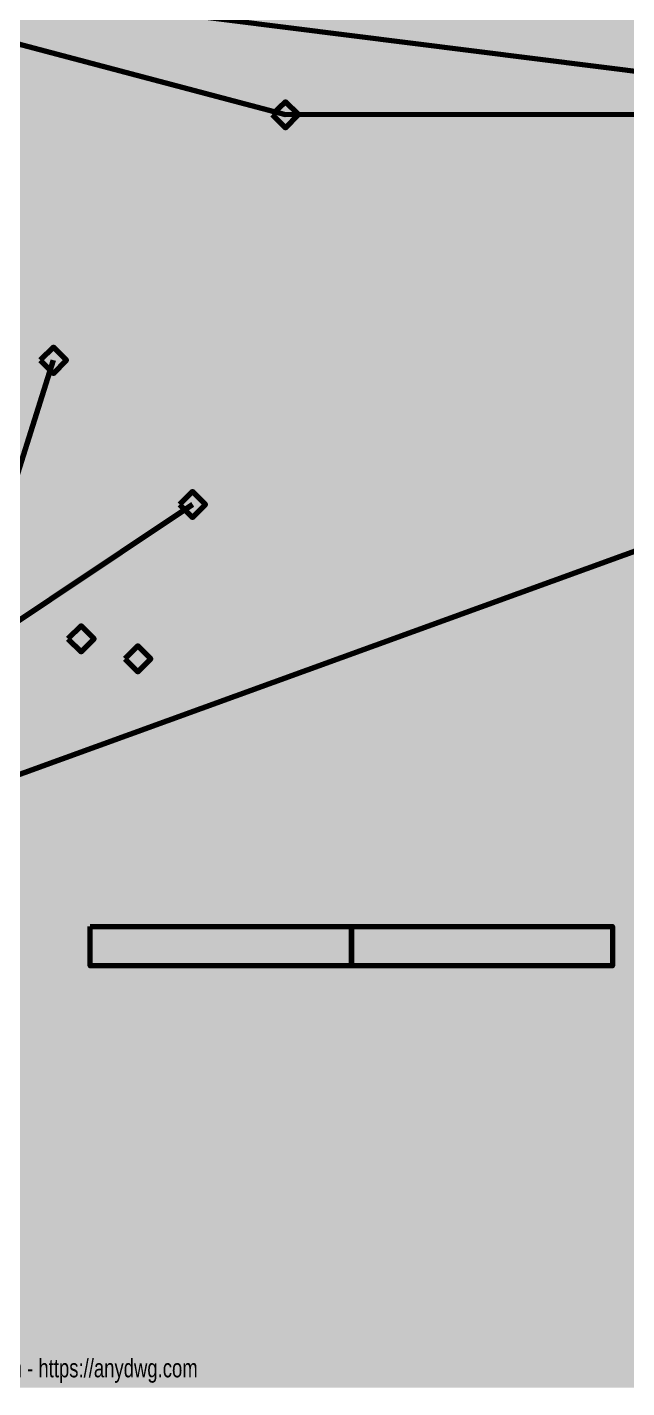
# Model space of a CAD drawing. Header units: inches. Extents: x 0 to 458, y -2 to 321.
# Drawn here: x 229.4 to 294.5, y -1.8 to 145.9 of the extents above; entities that cross this region are included whole.
import ezdxf

# ---------------------------------------------------------------- set-up
doc = ezdxf.new("R2010")
doc.units = ezdxf.units.IN
doc.header["$MEASUREMENT"] = 0
for name, color, linetype, lineweight in [('H', 7, 'CONTINUOUS', 100), ('P', 250, 'CONTINUOUS', 100), ('Text', 250, 'CONTINUOUS', 100)]:
    doc.layers.add(name, color=color, linetype=linetype, lineweight=lineweight)
doc.styles.get("Standard").update_dxf_attribs({"font": 'txt', "width": 0.75})

msp = doc.modelspace()

# ---------------------------------------------------------------- hatches: boundary and pattern name
at = {"layer": 'H', "linetype": 'Continuous'}
for color, points in [(7, [(-0.17, 296.17), (421, 296.17), (421, -1.83), (-0.17, -1.83)]), (0, [(260, 138.83), (259.92, 138.33), (259.67, 137.92), (259.33, 137.67), (258.83, 137.58), (258.42, 137.67), (258.08, 137.92), (257.75, 138.42), (257.67, 139.25), (257.75, 140.17), (258.08, 140.83), (258.58, 141.25), (259.25, 141.42), (259.5, 141.42), (259.67, 141.33), (259.67, 140.92), (259.5, 140.92), (259.25, 141), (258.5, 140.67), (258.17, 139.75), (258.5, 139.92), (258.92, 140), (259.25, 140), (259.67, 139.75), (259.92, 139.42), (260, 138.83), (259.5, 138.83), (259.5, 139.25), (259.25, 139.5), (259.08, 139.58), (258.83, 139.58), (258.5, 139.58), (258.17, 139.42), (258.17, 139.33), (258.17, 139.17), (258.25, 138.58), (258.42, 138.17), (258.58, 138), (258.83, 138), (259.33, 138.17), (259.5, 138.83), (260, 138.83), (262.75, 140.75), (261.17, 137.67), (260.67, 137.67), (262.33, 140.92), (260.42, 140.92), (260.42, 141.33), (262.75, 141.33), (262.75, 140.75), (260, 138.83), (264, 137.67), (263.42, 137.67), (263.42, 138.33), (264, 138.33), (264, 137.67), (260, 138.83), (266.58, 139.83), (266.5, 140.42), (266.33, 140.83), (266.08, 141), (265.83, 141), (265.33, 140.75), (265.17, 140.17), (265.25, 139.75), (265.42, 139.5), (265.67, 139.42), (265.92, 139.42), (266.25, 139.42), (266.58, 139.58), (266.58, 139.67), (266.58, 139.83), (260, 138.83), (264.67, 140.17), (264.75, 140.67), (265, 141.08), (265.42, 141.33), (265.83, 141.42), (266.33, 141.33), (266.67, 141.08), (266.92, 140.58), (267.08, 139.75), (266.92, 138.83), (266.67, 138.17), (266.17, 137.75), (265.42, 137.58), (265.17, 137.58), (265, 137.67), (265, 138.08), (265.25, 138.08), (265.5, 138), (266.25, 138.33), (266.58, 139.25), (266.17, 139.08), (265.75, 139), (265.42, 139), (265.08, 139.17), (264.75, 139.58), (264.67, 140.17), (260, 138.83), (269.92, 138.92), (269.5, 138.92), (269.5, 137.67), (269, 137.67), (269, 138.92), (267.33, 138.92), (267.33, 139.42), (269, 141.33), (269.5, 141.33), (269.5, 139.33), (269.92, 139.33), (269.92, 138.92), (260, 138.83), (269, 139.33), (269, 140.75), (267.75, 139.33), (269, 139.33)]), (0, [(256, 136.42), (257.42, 135), (258.83, 136.42), (257.42, 137.83)]), (0, [(228.75, 131), (227.17, 127.92), (226.67, 127.92), (228.33, 131.17), (226.5, 131.17), (226.5, 131.58), (228.75, 131.58), (228.75, 131), (231.5, 129.75), (231.25, 128.33), (230.33, 127.83), (229.5, 128.33), (229.17, 129.75), (229.5, 131.17), (230.33, 131.67), (231.25, 131.17), (231.5, 129.75), (228.75, 131), (230.92, 128.67), (231, 129.08), (231, 129.75), (231, 130.42), (230.92, 130.83), (230.67, 131.17), (230.33, 131.25), (230, 131.17), (229.83, 130.83), (229.75, 130.42), (229.67, 129.75), (229.67, 129.08), (229.83, 128.67), (230, 128.33), (230.33, 128.25), (230.67, 128.33), (230.92, 128.67), (228.75, 131), (232.83, 127.92), (232.17, 127.92), (232.17, 128.58), (232.83, 128.58), (232.83, 127.92), (228.75, 131), (235.92, 129.17), (235.5, 129.17), (235.5, 127.92), (235, 127.92), (235, 129.17), (233.42, 129.17), (233.42, 129.67), (235, 131.58), (235.5, 131.58), (235.5, 129.58), (235.92, 129.58), (235.92, 129.17), (228.75, 131), (235, 129.58), (235, 131), (233.75, 129.58), (235, 129.58), (228.75, 131), (237.33, 131.25), (237.08, 131.17), (236.75, 131.08), (236.58, 131), (236.42, 130.92), (236.42, 131.42), (236.83, 131.58), (237.33, 131.67), (237.75, 131.58), (238.08, 131.42), (238.33, 131.17), (238.42, 130.75), (238.25, 130.25), (237.75, 129.92), (238, 129.83), (238.25, 129.67), (238.42, 129.42), (238.5, 129), (238.42, 128.58), (238.17, 128.17), (237.83, 127.92), (237.33, 127.83), (236.75, 127.92), (236.33, 128.08), (236.33, 128.58), (236.75, 128.42), (237.25, 128.25), (237.58, 128.33), (237.83, 128.5), (238, 128.75), (238, 129.08), (238, 129.33), (237.83, 129.58), (237.58, 129.67), (237.25, 129.67), (237, 129.67), (237, 130.08), (237.17, 130.08), (237.75, 130.25), (237.92, 130.75), (237.92, 131), (237.75, 131.08), (237.58, 131.25), (237.33, 131.25)]), (0, [(234.83, 112.92), (233.25, 109.75), (232.67, 109.75), (234.33, 113), (232.5, 113), (232.5, 113.42), (234.83, 113.42), (234.83, 112.92), (237.5, 109.75), (235.25, 109.75), (235.25, 110.33), (235.75, 110.75), (236.17, 111.17), (236.67, 111.92), (236.83, 112.5), (236.83, 112.75), (236.67, 112.92), (236.5, 113.08), (236.25, 113.08), (236, 113.08), (235.75, 113), (235.5, 112.92), (235.33, 112.75), (235.33, 113.33), (235.75, 113.42), (236.25, 113.5), (237.08, 113.25), (237.33, 112.5), (237.33, 112.08), (237.17, 111.75), (236.92, 111.5), (236.67, 111.17), (236.17, 110.67), (235.75, 110.17), (237.5, 110.17), (237.5, 109.75), (234.83, 112.92), (238.83, 109.75), (238.25, 109.75), (238.25, 110.5), (238.83, 110.5), (238.83, 109.75), (234.83, 112.92), (241.83, 111.58), (241.58, 110.17), (240.67, 109.67), (239.75, 110.17), (239.5, 111.58), (239.83, 113.08), (240.67, 113.5), (241.58, 113.08), (241.83, 111.58), (234.83, 112.92), (241.25, 110.5), (241.33, 110.92), (241.33, 111.58), (241.33, 112.25), (241.25, 112.75), (241, 113), (240.67, 113.08), (240.33, 113), (240.17, 112.75), (240, 112.25), (240, 111.58), (240, 111), (240.17, 110.5), (240.33, 110.25), (240.67, 110.08), (241, 110.25), (241.25, 110.5), (234.83, 112.92), (244.42, 109.75), (242.58, 109.75), (242.58, 110.17), (243.25, 110.17), (243.25, 112.58), (242.58, 112.58), (242.58, 112.92), (243.17, 113.08), (243.33, 113.42), (243.75, 113.42), (243.75, 110.17), (244.42, 110.17), (244.42, 109.75)]), (0, [(230.83, 109.75), (232.25, 108.33), (233.67, 109.75), (232.25, 111.17)]), (0, [(249.92, 98.42), (248.33, 95.33), (247.83, 95.33), (249.5, 98.58), (247.58, 98.58), (247.58, 99), (249.92, 99), (249.92, 98.42), (252.42, 95.33), (250.67, 95.33), (250.67, 95.75), (251.33, 95.75), (251.33, 98.17), (250.67, 98.17), (250.67, 98.5), (251, 98.5), (251.25, 98.58), (251.33, 98.75), (251.42, 99), (251.83, 99), (251.83, 95.75), (252.42, 95.75), (252.42, 95.33), (249.92, 98.42), (253.92, 95.33), (253.33, 95.33), (253.33, 96.08), (253.92, 96.08), (253.92, 95.33), (249.92, 98.42), (257.08, 96.58), (256.58, 96.58), (256.58, 95.33), (256.17, 95.33), (256.17, 96.58), (254.5, 96.58), (254.5, 97.08), (256.17, 99), (256.58, 99), (256.58, 97), (257.08, 97), (257.08, 96.58), (249.92, 98.42), (256.17, 97), (256.17, 98.42), (254.92, 97), (256.17, 97)]), (0, [(229.83, 97.17), (228.25, 94), (227.67, 94), (229.42, 97.25), (227.5, 97.25), (227.5, 97.67), (229.83, 97.67), (229.83, 97.17), (231.25, 97.33), (231, 97.33), (230.75, 97.25), (230.5, 97.17), (230.33, 97), (230.33, 97.58), (230.5, 97.67), (230.75, 97.75), (231, 97.75), (231.33, 97.75), (231.5, 97.75), (231.75, 97.75), (232.08, 97.58), (232.33, 97.25), (232.33, 97.08), (232.42, 96.92), (232.33, 96.58), (232.17, 96.33), (232, 96.17), (231.75, 96.08), (231.75, 96), (232, 96), (232.17, 95.83), (232.42, 95.5), (232.42, 95.33), (232.5, 95.17), (232.42, 94.92), (232.42, 94.67), (232.17, 94.33), (232, 94.17), (231.75, 94.08), (231.5, 94), (231.25, 94), (231, 94), (230.67, 94), (230.42, 94.08), (230.25, 94.17), (230.25, 94.75), (230.42, 94.58), (230.67, 94.5), (230.92, 94.42), (231.17, 94.42), (231.5, 94.42), (231.75, 94.58), (231.92, 94.83), (232, 95.17), (231.92, 95.5), (231.75, 95.67), (231.5, 95.83), (231.17, 95.83), (231, 95.83), (231, 96.25), (231.17, 96.25), (231.42, 96.25), (231.67, 96.42), (231.83, 96.58), (231.92, 96.83), (231.83, 97.08), (231.67, 97.25), (231.5, 97.33), (231.25, 97.33), (229.83, 97.17), (233.83, 94), (233.25, 94), (233.25, 94.75), (233.83, 94.75), (233.83, 94), (229.83, 97.17), (236.92, 95.25), (236.92, 94.92), (236.83, 94.67), (236.67, 94.5), (236.58, 94.33), (236.42, 94.17), (236.17, 94.08), (236, 94), (235.75, 94), (235.5, 94), (235.25, 94.08), (234.92, 94.33), (234.75, 94.5), (234.67, 94.83), (234.58, 95.17), (234.5, 95.42), (234.5, 95.67), (234.5, 95.92), (234.58, 96.08), (234.58, 96.5), (234.75, 96.83), (234.92, 97.17), (235.17, 97.42), (235.42, 97.58), (235.75, 97.75), (236.17, 97.75), (236.42, 97.75), (236.58, 97.75), (236.58, 97.25), (236.33, 97.33), (236.08, 97.33), (235.92, 97.33), (235.67, 97.25), (235.33, 97), (235.25, 96.83), (235.17, 96.67), (235.08, 96.42), (235, 96.08), (235.42, 96.33), (235.75, 96.42), (236.17, 96.33), (236.33, 96.25), (236.5, 96.17), (236.67, 96), (236.83, 95.75), (236.92, 95.5), (236.92, 95.25), (229.83, 97.17), (236.42, 95.25), (236.42, 95.42), (236.33, 95.58), (236.17, 95.83), (235.92, 95.92), (235.67, 96), (235.33, 95.92), (235, 95.75), (235, 95.67), (235, 95.58), (235, 95.17), (235.08, 94.92), (235.17, 94.75), (235.25, 94.58), (235.5, 94.42), (235.75, 94.33), (236, 94.42), (236.25, 94.58), (236.33, 94.83), (236.42, 95.25), (229.83, 97.17), (239.58, 95.17), (239.5, 94.92), (239.5, 94.75), (239.33, 94.5), (239.25, 94.33), (239.08, 94.17), (238.83, 94.08), (238.58, 94), (238.33, 94), (238.08, 94), (237.83, 94), (237.58, 94.08), (237.42, 94.17), (237.42, 94.67), (237.58, 94.58), (237.83, 94.5), (238.08, 94.42), (238.33, 94.42), (238.67, 94.42), (238.83, 94.58), (239, 94.83), (239.08, 95.25), (239, 95.5), (238.83, 95.75), (238.58, 95.83), (238.25, 95.92), (237.83, 95.83), (237.5, 95.83), (237.5, 97.67), (239.5, 97.67), (239.5, 97.25), (238, 97.25), (238, 96.33), (238.17, 96.33), (238.33, 96.33), (238.58, 96.33), (238.83, 96.25), (239.17, 96.08), (239.5, 95.75), (239.5, 95.5), (239.58, 95.17)]), (0, [(245.92, 94.08), (247.33, 92.67), (248.75, 94.08), (247.33, 95.5)]), (0, [(237.83, 83.92), (236.25, 80.75), (235.67, 80.75), (237.33, 84), (235.5, 84), (235.5, 84.42), (237.83, 84.42), (237.83, 83.92), (239.25, 84.08), (239, 84.08), (238.75, 84), (238.5, 83.92), (238.33, 83.75), (238.33, 84.33), (238.5, 84.42), (238.75, 84.42), (239, 84.5), (239.25, 84.5), (239.5, 84.5), (239.75, 84.5), (240.08, 84.33), (240.33, 84), (240.33, 83.83), (240.42, 83.67), (240.33, 83.33), (240.17, 83.08), (240, 82.92), (239.67, 82.83), (239.67, 82.75), (239.92, 82.67), (240.17, 82.58), (240.42, 82.25), (240.42, 82.08), (240.42, 81.83), (240.42, 81.67), (240.33, 81.42), (240.17, 81.08), (239.92, 80.92), (239.75, 80.83), (239.5, 80.75), (239.25, 80.67), (238.92, 80.75), (238.67, 80.75), (238.42, 80.83), (238.25, 80.92), (238.25, 81.42), (238.42, 81.33), (238.67, 81.25), (238.92, 81.17), (239.17, 81.17), (239.5, 81.17), (239.75, 81.33), (239.92, 81.58), (239.92, 81.92), (239.92, 82.25), (239.75, 82.42), (239.5, 82.5), (239.17, 82.58), (239, 82.58), (239, 83), (239.17, 83), (239.42, 83), (239.67, 83.17), (239.83, 83.33), (239.92, 83.58), (239.83, 83.83), (239.67, 84), (239.5, 84.08), (239.25, 84.08), (237.83, 83.92), (241.83, 80.75), (241.25, 80.75), (241.25, 81.5), (241.83, 81.5), (241.83, 80.75), (237.83, 83.92), (244.75, 81.92), (244.75, 81.67), (244.67, 81.42), (244.58, 81.25), (244.5, 81.08), (244.33, 80.92), (244.08, 80.83), (243.83, 80.75), (243.58, 80.67), (243.33, 80.75), (243.08, 80.75), (242.83, 80.83), (242.58, 80.92), (242.58, 81.42), (242.67, 81.42), (242.83, 81.33), (243, 81.25), (243.33, 81.17), (243.58, 81.17), (243.83, 81.17), (244.08, 81.33), (244.25, 81.58), (244.33, 81.92), (244.25, 82.25), (244.08, 82.5), (243.83, 82.58), (243.5, 82.67), (243.08, 82.58), (242.75, 82.58), (242.75, 84.42), (244.75, 84.42), (244.75, 84), (243.25, 84), (243.25, 83), (243.42, 83.08), (243.58, 83.08), (243.83, 83.08), (244, 83), (244.42, 82.83), (244.67, 82.5), (244.75, 82.25), (244.75, 81.92), (237.83, 83.92), (247.08, 83.58), (247, 83.83), (246.92, 84), (246.67, 84.17), (246.42, 84.17), (246.17, 84.17), (246, 84), (245.83, 83.83), (245.83, 83.58), (245.92, 83.33), (246.17, 83.08), (246.42, 83), (246.67, 82.83), (246.83, 83), (247, 83.17), (247, 83.42), (247.08, 83.58), (237.83, 83.92), (247.17, 81.75), (247.08, 82), (247, 82.08), (246.92, 82.25), (246.67, 82.42), (246.5, 82.5), (246.17, 82.58), (246, 82.5), (245.83, 82.25), (245.75, 82.08), (245.75, 81.83), (245.75, 81.5), (245.92, 81.25), (246.17, 81.08), (246.42, 81.08), (246.75, 81.08), (246.92, 81.25), (247.08, 81.5), (247.17, 81.75), (237.83, 83.92), (246.42, 80.67), (246.17, 80.75), (245.92, 80.75), (245.75, 80.92), (245.58, 81), (245.33, 81.33), (245.25, 81.83), (245.25, 82.08), (245.42, 82.33), (245.58, 82.58), (245.83, 82.75), (245.67, 82.92), (245.5, 83.08), (245.33, 83.33), (245.33, 83.58), (245.42, 83.92), (245.67, 84.25), (246, 84.5), (246.25, 84.5), (246.42, 84.5), (246.67, 84.5), (246.92, 84.5), (247.25, 84.25), (247.5, 84), (247.5, 83.58), (247.5, 83.33), (247.42, 83.08), (247.25, 82.92), (247, 82.75), (247.25, 82.58), (247.5, 82.33), (247.58, 82.08), (247.67, 81.83), (247.58, 81.58), (247.58, 81.33), (247.42, 81.17), (247.25, 81), (246.92, 80.75), (246.67, 80.75), (246.42, 80.67)]), (0, [(233.83, 79.5), (235.25, 78.08), (236.67, 79.5), (235.25, 80.92)]), (0, [(240, 77.33), (241.42, 75.92), (242.83, 77.33), (241.42, 78.75)]), (0, [(244, 77.08), (242.42, 74), (241.83, 74), (243.58, 77.25), (241.67, 77.25), (241.67, 77.67), (244, 77.67), (244, 77.08), (245.42, 77.33), (245.17, 77.25), (244.92, 77.17), (244.67, 77.08), (244.5, 77), (244.5, 77.5), (244.67, 77.58), (244.92, 77.67), (245.17, 77.67), (245.5, 77.75), (245.67, 77.75), (245.92, 77.67), (246.25, 77.5), (246.5, 77.25), (246.5, 77.08), (246.58, 76.83), (246.5, 76.58), (246.33, 76.33), (246.17, 76.08), (245.92, 76), (246.17, 75.92), (246.33, 75.75), (246.58, 75.5), (246.58, 75.33), (246.67, 75.08), (246.58, 74.83), (246.58, 74.58), (246.33, 74.25), (246.17, 74.08), (245.92, 74), (245.67, 73.92), (245.42, 73.92), (245.17, 73.92), (244.83, 74), (244.58, 74.08), (244.42, 74.17), (244.42, 74.67), (244.58, 74.58), (244.83, 74.42), (245.08, 74.33), (245.33, 74.33), (245.67, 74.42), (245.92, 74.5), (246.08, 74.75), (246.17, 75.08), (246.08, 75.42), (245.92, 75.67), (245.67, 75.75), (245.33, 75.75), (245.17, 75.75), (245.17, 76.17), (245.33, 76.17), (245.58, 76.25), (245.83, 76.33), (246, 76.5), (246.08, 76.75), (246, 77), (245.83, 77.17), (245.67, 77.25), (245.42, 77.33), (244, 77.08), (248, 74), (247.42, 74), (247.42, 74.67), (248, 74.67), (248, 74), (244, 77.08), (251, 75.17), (250.92, 74.92), (250.92, 74.67), (250.75, 74.42), (250.67, 74.25), (250.5, 74.08), (250.25, 74), (250, 73.92), (249.75, 73.92), (249.5, 73.92), (249.25, 74), (249, 74), (248.75, 74.08), (248.75, 74.67), (248.83, 74.67), (249, 74.58), (249.25, 74.42), (249.5, 74.33), (249.75, 74.33), (250, 74.42), (250.25, 74.58), (250.42, 74.83), (250.5, 75.17), (250.42, 75.5), (250.25, 75.67), (250, 75.83), (249.67, 75.83), (249.25, 75.83), (248.92, 75.75), (248.92, 77.67), (250.92, 77.67), (250.92, 77.25), (249.42, 77.25), (249.42, 76.25), (249.58, 76.25), (249.75, 76.25), (250, 76.25), (250.25, 76.25), (250.58, 76), (250.83, 75.67), (250.92, 75.42), (251, 75.17), (244, 77.08), (253.25, 76.83), (253.17, 77), (253.08, 77.17), (252.83, 77.33), (252.58, 77.33), (252.33, 77.33), (252.17, 77.25), (252.08, 77.08), (252, 76.83), (252.08, 76.5), (252.33, 76.25), (252.58, 76.17), (252.83, 76.08), (253.08, 76.25), (253.17, 76.42), (253.25, 76.58), (253.25, 76.83), (244, 77.08), (253.33, 75), (253.25, 75.17), (253.25, 75.33), (253.08, 75.42), (252.83, 75.58), (252.67, 75.67), (252.33, 75.83), (252.17, 75.67), (252, 75.5), (251.92, 75.25), (251.92, 75), (252, 74.75), (252.08, 74.5), (252.33, 74.33), (252.58, 74.25), (252.92, 74.33), (253.08, 74.42), (253.25, 74.67), (253.33, 75), (244, 77.08), (252.58, 73.92), (252.33, 73.92), (252.08, 74), (251.92, 74.08), (251.75, 74.25), (251.5, 74.58), (251.42, 75), (251.5, 75.25), (251.58, 75.58), (251.75, 75.75), (252, 75.92), (251.83, 76.08), (251.67, 76.33), (251.58, 76.5), (251.5, 76.75), (251.58, 77.17), (251.83, 77.42), (252.17, 77.67), (252.42, 77.75), (252.58, 77.75), (252.83, 77.75), (253.08, 77.67), (253.42, 77.5), (253.67, 77.17), (253.75, 76.83), (253.67, 76.58), (253.58, 76.33), (253.42, 76.08), (253.17, 75.92), (253.42, 75.75), (253.67, 75.58), (253.75, 75.33), (253.83, 75), (253.75, 74.75), (253.75, 74.58), (253.58, 74.42), (253.5, 74.25), (253.08, 74), (252.83, 73.92), (252.58, 73.92)]), (0, [(223.17, 75.92), (221.58, 72.83), (221.08, 72.83), (222.75, 76.08), (220.83, 76.08), (220.83, 76.5), (223.17, 76.5), (223.17, 75.92), (224.67, 76.17), (224.33, 76.08), (224.08, 76), (223.92, 75.92), (223.75, 75.83), (223.75, 76.33), (223.92, 76.42), (224.17, 76.5), (224.42, 76.58), (224.67, 76.58), (224.92, 76.58), (225.08, 76.5), (225.42, 76.33), (225.67, 76.08), (225.75, 75.92), (225.75, 75.67), (225.75, 75.42), (225.58, 75.17), (225.33, 75), (225.08, 74.83), (225.33, 74.75), (225.58, 74.58), (225.75, 74.33), (225.83, 74.17), (225.83, 73.92), (225.83, 73.67), (225.75, 73.5), (225.5, 73.08), (225.33, 72.92), (225.08, 72.83), (224.92, 72.75), (224.58, 72.75), (224.33, 72.75), (224.08, 72.83), (223.83, 72.92), (223.58, 73), (223.58, 73.5), (223.67, 73.5), (223.83, 73.42), (224.08, 73.33), (224.33, 73.25), (224.58, 73.17), (224.92, 73.25), (225.17, 73.42), (225.25, 73.67), (225.33, 74), (225.25, 74.25), (225.08, 74.5), (224.83, 74.58), (224.58, 74.58), (224.33, 74.58), (224.33, 75), (224.5, 75), (224.83, 75.08), (225.08, 75.17), (225.25, 75.42), (225.25, 75.67), (225.25, 75.92), (225.08, 76), (224.83, 76.17), (224.67, 76.17), (223.17, 75.92), (227.17, 72.83), (226.58, 72.83), (226.58, 73.58), (227.17, 73.58), (227.17, 72.83), (223.17, 75.92), (229.75, 75), (229.75, 75.33), (229.67, 75.58), (229.58, 75.83), (229.5, 76), (229.25, 76.17), (229, 76.17), (228.75, 76.08), (228.5, 76), (228.42, 75.67), (228.33, 75.33), (228.33, 75.08), (228.42, 74.92), (228.58, 74.67), (228.83, 74.58), (229.08, 74.58), (229.42, 74.58), (229.75, 74.75), (229.75, 74.83), (229.75, 75), (223.17, 75.92), (227.83, 75.33), (227.83, 75.58), (227.92, 75.83), (228.08, 76.08), (228.17, 76.25), (228.33, 76.42), (228.58, 76.5), (228.75, 76.58), (229, 76.58), (229.25, 76.58), (229.5, 76.5), (229.83, 76.25), (230, 76), (230.08, 75.75), (230.17, 75.33), (230.25, 75.17), (230.25, 74.92), (230.17, 74.42), (230.17, 74), (230, 73.67), (229.83, 73.33), (229.58, 73.08), (229.33, 72.92), (229, 72.83), (228.58, 72.75), (228.42, 72.75), (228.17, 72.83), (228.17, 73.25), (228.42, 73.25), (228.67, 73.17), (228.92, 73.25), (229.08, 73.25), (229.42, 73.5), (229.5, 73.67), (229.58, 73.92), (229.67, 74.17), (229.75, 74.42), (229.5, 74.33), (229.33, 74.25), (228.92, 74.17), (228.58, 74.17), (228.25, 74.42), (228.08, 74.58), (227.92, 74.75), (227.92, 75), (227.83, 75.33), (223.17, 75.92), (233, 75.92), (231.42, 72.83), (230.92, 72.83), (232.58, 76.08), (230.67, 76.08), (230.67, 76.5), (233, 76.5), (233, 75.92)]), (0, [(220.5, 68.67), (218.83, 65.5), (218.33, 65.5), (220, 68.75), (218.17, 68.75), (218.17, 69.17), (220.5, 69.17), (220.5, 68.67), (223.25, 66.75), (222.83, 66.75), (222.83, 65.5), (222.33, 65.5), (222.33, 66.75), (220.75, 66.75), (220.75, 67.33), (222.42, 69.17), (222.83, 69.17), (222.83, 67.17), (223.25, 67.17), (223.25, 66.75), (220.5, 68.67), (222.33, 67.17), (222.33, 68.58), (221.17, 67.17), (222.33, 67.17), (220.5, 68.67), (224.5, 65.5), (223.92, 65.5), (223.92, 66.25), (224.5, 66.25), (224.5, 65.5), (220.5, 68.67), (227.5, 68.67), (225.92, 65.5), (225.42, 65.5), (227.08, 68.75), (225.25, 68.75), (225.25, 69.17), (227.5, 69.17), (227.5, 68.67), (220.5, 68.67), (230.33, 66.75), (229.92, 66.75), (229.92, 65.5), (229.42, 65.5), (229.42, 66.75), (227.83, 66.75), (227.83, 67.33), (229.5, 69.17), (229.92, 69.17), (229.92, 67.17), (230.33, 67.17), (230.33, 66.75), (220.5, 68.67), (229.42, 67.17), (229.42, 68.58), (228.17, 67.17), (229.42, 67.17)]), (0, [(237.67, 54.67), (237.67, 54.42), (237.58, 54.08), (237.58, 53.92), (237.58, 53.67), (237.42, 53.25), (237.33, 52.92), (237.08, 52.67), (236.83, 52.5), (236.58, 52.42), (236.25, 52.42), (235.92, 52.42), (235.58, 52.5), (235.42, 52.75), (235.17, 52.92), (235.08, 53.25), (234.92, 53.67), (234.92, 53.92), (234.92, 54.17), (234.83, 54.42), (234.83, 54.67), (234.83, 54.92), (234.92, 55.25), (234.92, 55.5), (234.92, 55.67), (235.08, 56.08), (235.17, 56.42), (235.42, 56.67), (235.67, 56.83), (235.92, 56.92), (236.25, 56.92), (236.58, 56.92), (236.83, 56.83), (237.08, 56.58), (237.33, 56.33), (237.42, 56.08), (237.58, 55.67), (237.58, 55.42), (237.58, 55.17), (237.67, 54.92), (237.67, 54.67), (236.92, 53.33), (237, 53.58), (237, 53.92), (237, 54.25), (237.08, 54.67), (237, 55.08), (237, 55.42), (237, 55.75), (236.92, 56), (236.75, 56.17), (236.67, 56.33), (236.5, 56.42), (236.25, 56.42), (236, 56.42), (235.83, 56.33), (235.75, 56.17), (235.58, 56), (235.5, 55.75), (235.5, 55.42), (235.42, 55.08), (235.42, 54.67), (235.42, 54.25), (235.5, 53.92), (235.5, 53.58), (235.58, 53.33), (235.67, 53.17), (235.83, 53), (236, 52.92), (236.25, 52.92), (236.5, 52.92), (236.67, 53), (236.75, 53.17), (236.92, 53.33)]), (0, [(265.92, 53.92), (265.92, 53.58), (265.83, 53.25), (265.67, 53), (265.5, 52.83), (265.33, 52.67), (265.08, 52.5), (264.75, 52.42), (264.42, 52.42), (264.17, 52.42), (263.83, 52.5), (263.58, 52.58), (263.33, 52.67), (263.33, 53.25), (263.5, 53.17), (263.83, 53), (264.17, 52.92), (264.42, 52.92), (264.83, 53), (265.08, 53.17), (265.25, 53.5), (265.33, 53.67), (265.33, 53.92), (265.33, 54.08), (265.25, 54.25), (265.08, 54.5), (264.75, 54.67), (264.33, 54.67), (263.83, 54.67), (263.67, 54.67), (263.5, 54.58), (263.5, 56.83), (265.92, 56.83), (265.92, 56.33), (264.08, 56.33), (264.08, 55.17), (264.25, 55.17), (264.42, 55.17), (264.75, 55.17), (265, 55.17), (265.25, 55.08), (265.42, 54.92), (265.67, 54.75), (265.75, 54.5), (265.92, 54.25)]), (0, [(292.42, 52.5), (290.33, 52.5), (290.33, 52.92), (291.08, 52.92), (291.08, 55.83), (290.33, 55.83), (290.33, 56.25), (290.5, 56.25), (290.67, 56.25), (291, 56.42), (291.17, 56.58), (291.25, 56.83), (291.67, 56.83), (291.67, 52.92), (292.42, 52.92), (292.42, 52.5), (295.92, 54.67), (295.92, 54.42), (295.92, 54.08), (295.92, 53.92), (295.83, 53.67), (295.75, 53.25), (295.58, 52.92), (295.42, 52.67), (295.17, 52.5), (294.83, 52.42), (294.5, 52.42), (294.17, 52.42), (293.92, 52.5), (293.67, 52.75), (293.5, 52.92), (293.33, 53.25), (293.25, 53.67), (293.17, 53.92), (293.17, 54.17), (293.17, 54.42), (293.17, 54.67), (293.17, 54.92), (293.17, 55.25), (293.17, 55.5), (293.25, 55.67), (293.33, 56.08), (293.5, 56.42), (293.67, 56.67), (293.92, 56.83), (294.17, 56.92), (294.5, 56.92), (294.83, 56.92), (295.17, 56.83), (295.42, 56.58), (295.58, 56.33), (295.75, 56.08), (295.83, 55.67), (295.92, 55.42), (295.92, 55.17), (295.92, 54.92), (295.92, 54.67), (292.42, 52.5), (295.17, 53.33), (295.25, 53.58), (295.33, 53.92), (295.33, 54.25), (295.33, 54.67), (295.33, 55.08), (295.33, 55.42), (295.25, 55.75), (295.17, 56), (295.08, 56.17), (294.92, 56.33), (294.75, 56.42), (294.5, 56.42), (294.33, 56.42), (294.17, 56.33), (294, 56.17), (293.92, 56), (293.83, 55.75), (293.75, 55.42), (293.75, 55.08), (293.75, 54.67), (293.75, 54.25), (293.75, 53.92), (293.83, 53.58), (293.92, 53.33), (294, 53.17), (294.08, 53), (294.33, 52.92), (294.5, 52.92), (294.75, 52.92), (294.92, 53), (295.08, 53.17), (295.17, 53.33), (292.42, 52.5), (302.17, 52.5), (302.17, 54.42), (302.17, 54.83), (302.08, 55.08), (301.92, 55.25), (301.58, 55.33), (301.42, 55.33), (301.25, 55.25), (301.08, 55.08), (300.83, 54.92), (300.83, 54.83), (300.83, 54.67), (300.83, 52.5), (300.33, 52.5), (300.33, 54.42), (300.25, 54.83), (300.25, 55.08), (300.08, 55.25), (299.75, 55.33), (299.58, 55.33), (299.42, 55.25), (299.17, 55.08), (299, 54.92), (299, 52.5), (298.42, 52.5), (298.42, 55.75), (299, 55.75), (299, 55.42), (299.25, 55.58), (299.42, 55.75), (299.67, 55.83), (299.92, 55.83), (300.17, 55.83), (300.42, 55.75), (300.58, 55.58), (300.75, 55.25), (301, 55.5), (301.25, 55.67), (301.5, 55.83), (301.75, 55.83), (302.17, 55.75), (302.42, 55.58), (302.58, 55.42), (302.67, 55.17), (302.67, 54.92), (302.75, 54.67), (302.75, 52.5), (302.17, 52.5)]), (0, [(236.25, 48.25), (264.58, 48.25), (264.58, 44), (236.25, 44)]), (7, [(264.58, 48.25), (292.92, 48.25), (292.92, 44), (264.58, 44)])]:
    msp.add_hatch(color=color, dxfattribs=at).paths.add_polyline_path(points)

# ---------------------------------------------------------------- linework, layer by layer
at = {"layer": 'P', "color": 0, "linetype": 'Continuous'}
for points in [[(36.83, 320.83), (175.83, 45.67), (458, 148.08)], [(36.83, 320.83), (175.83, 45.67), (458, 148.08)], [(36.83, 320.83), (175.83, 45.67), (458, 148.08)], [(53.75, 307.42), (81.75, 288.75), (92.58, 266.08), (130.5, 202.25), (139.42, 164.25), (150.5, 128.5), (170.83, 78.25), (185.33, 64.83), (201.08, 63.17), (247.33, 94.08)], [(458, 184.75), (412, 163.42), (358.67, 140.67), (304.33, 140), (244.5, 147.5), (223.42, 153.83), (198.42, 163.17), (165, 180.5)], [(160.08, 162.25), (257.42, 136.42), (350.42, 136.5), (452.83, 165.83), (458, 168.08)], [(247.33, 94.08), (201.08, 63.17), (185.33, 64.83), (170.83, 78.25), (150.5, 128.5), (139.42, 164.25)], [(247.33, 94.08), (201.08, 63.17), (185.33, 64.83), (170.83, 78.25), (150.5, 128.5), (139.42, 164.25)], [(256, 136.42), (257.42, 135), (258.83, 136.42), (257.42, 137.83), (256, 136.42)], [(230.83, 109.75), (232.25, 108.33), (233.67, 109.75), (232.25, 111.17), (230.83, 109.75)], [(214.17, 54.33), (217.92, 65.5), (220.58, 72.75), (226.33, 91), (232.25, 109.75)], [(245.92, 94.08), (247.33, 92.67), (248.75, 94.08), (247.33, 95.5), (245.92, 94.08)], [(233.83, 79.5), (235.25, 78.08), (236.67, 79.5), (235.25, 80.92), (233.83, 79.5)], [(240, 77.33), (241.42, 75.92), (242.83, 77.33), (241.42, 78.75), (240, 77.33)], [(236.25, 48.25), (264.58, 48.25), (264.58, 44), (236.25, 44), (236.25, 48.25)], [(264.58, 48.25), (292.92, 48.25), (292.92, 44), (264.58, 44), (264.58, 48.25)]]:
    msp.add_lwpolyline(points, dxfattribs=at)

# ---------------------------------------------------------------- texts
at = {"layer": 'Text', "color": 240, "insert": (210, 0), "char_height": 2, "width": 105, "attachment_point": 4}
msp.add_mtext('Unregistered Version - https://anydwg.com', dxfattribs=at)

doc.saveas('drawing.dxf')
